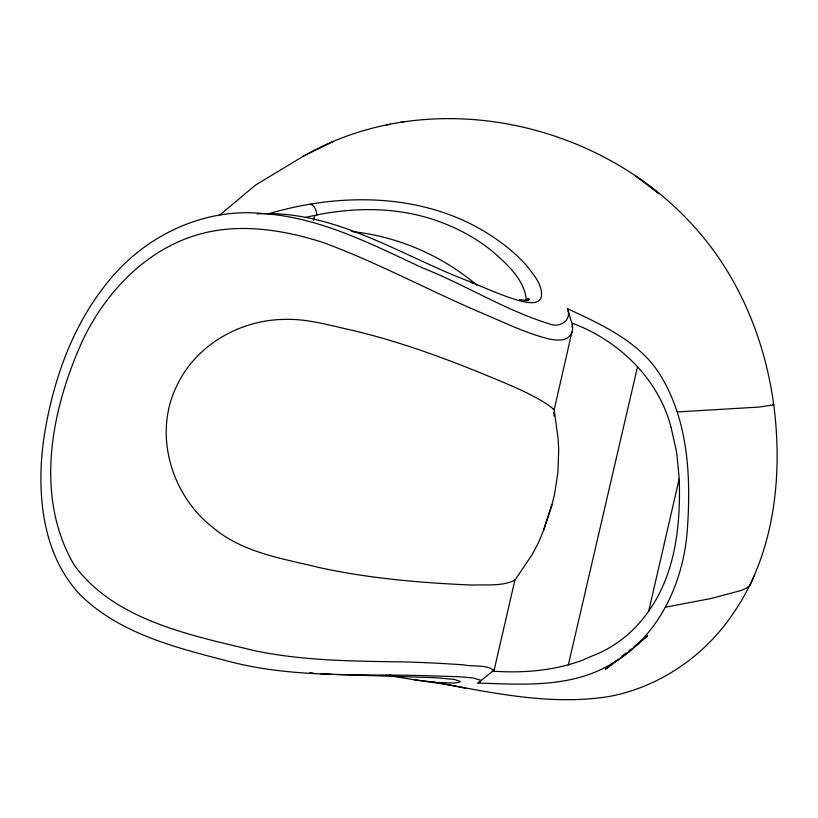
<?xml version="1.0" encoding="UTF-8"?>
<svg xmlns="http://www.w3.org/2000/svg" width="818" height="818" viewBox="0 0 818 818"><rect width="100%" height="100%" fill="white"/><g stroke="black" fill="none" stroke-linecap="round" stroke-linejoin="round"><path stroke-width="1.23" d="M526.414 300.687C524.706 279.541 506.894 263.999 491.884 250.881C475.299 237.568 456.26 227.424 436.178 220.492C394.092 205.911 348.202 207.107 305.349 217.496M572.825 323.396C618.664 340.564 658.521 378.642 671.016 427.231M313.693 220.216L314.674 215.431M581.721 660.463C553.582 670.862 522.538 673.275 492.753 671.149L477.906 683.04C521.393 684.472 568.53 687.928 607.989 665.903C658.326 639.032 684.349 581.915 687.529 526.884C690.852 476.792 688.214 423.468 662.6 378.949C642.549 342.957 603.163 325.4 567.508 308.662L572.549 325.544L572.6 329.02L554.154 409.89L558.101 438.315L558.714 449.972L557.917 472.293L554.604 494.092L551.894 504.951L543.51 530.514L538.183 543.234L532.058 554.768L514.87 580.207C502.109 586.506 486.015 584.451 472.058 585.075C420.8 582.835 369.388 578.541 319.184 567.549C282.639 558.479 242.905 552.876 213.099 527.682C171.31 495.473 152.935 434.143 176.811 385.83C195.676 345.216 239.797 319.981 283.958 319.419C305.503 318.57 326.372 324.46 347.169 329.153C396.873 340.411 444.808 358.018 491.782 377.527C507.037 383.816 522.324 390.166 536.812 398.09C541.649 400.779 546.424 403.611 550.831 406.965C551.516 407.303 555.759 411.168 553.07 409.112M571.986 326.985L572.845 323.253M492.681 671.21L494.041 670.535L514.87 580.207L514.154 580.054M568.305 664.983L637.59 366.495M593.04 655.658C615.586 646.926 635.034 630.923 648.725 611.066L679.226 478.663L676.711 452.753L671.169 427.732M543.51 530.514L551.894 504.951M572.089 331.985C568.612 342.364 555.207 340.503 546.945 338.458C525.677 332.834 505.728 323.274 485.585 314.623C431.066 291.729 379.031 263.12 323.509 242.639M437.241 682.672C493.581 693.143 551.138 705.607 608.531 696.599C657.478 687.56 701.323 658.357 730.055 617.927L732.038 615.167C770.045 561.168 780.72 492.835 776.108 428.162C770.883 353.632 743.112 279.449 691.926 224.224C596.486 119.868 428.581 84.632 303.713 156.003L255.564 185.062L219.009 215.676M527.068 300.4L528.019 298.294L526.71 300.247M665.382 607.212L710.862 598.541L741.128 590.484L746.701 588.07L749.922 585.657L754.738 574.952M494.041 670.535C486.761 664.318 472.835 666.895 463.387 664.84C443.653 663.459 423.888 662.447 404.112 661.926C354.542 661.159 304.552 660.975 255.778 650.954C191.913 635.453 114.949 620.944 74.172 565.013C33.61 495.596 51.575 407.783 83.467 338.713C105.737 293.11 143.324 252.731 192.363 236.412C235.001 222.015 281.504 229.132 323.396 242.598M648.735 611.046C675.832 572.886 680.699 524.185 679.226 478.663M616.251 660.699L605.453 669.267L628.469 652.191L647.672 635.801L633.93 646.701M622.14 656.036L626.067 652.928M629.011 650.586L630.975 649.032M527.896 300.37L529.563 299.143L524.87 300.584M333.09 141.575L303.713 156.003M582.641 660.054L592.283 655.954M477.906 683.04L480.534 681.803L480.616 680.259L473.141 677.938L458.775 676.701L431.771 675.872C365.176 673.47 297.466 678.684 232.179 662.222C178.569 648.275 120.522 634.727 79.888 594.481M267.66 214.05C341.699 191.852 427.241 192.68 493.172 237.026C505.534 245.277 517.15 254.807 526.935 266.044C533.878 275.032 543.581 285.717 541.107 297.916C537.273 305.267 526.864 302.343 520.432 300.963C502.906 296.136 486.352 288.447 469.583 281.556C400.554 255.441 333.908 209.469 257.21 213.876M400.288 122.506L403.744 121.79M386.495 125.042L389.941 124.326M471.291 282.558L474.215 283.509M677.243 411.945L759.002 407.067L773.848 404.9L772.765 404.204M386.525 675.198L414.624 679.86L437.241 682.509L453.55 683.05L459.01 682.335L460.34 681.425L454.184 679.38L435.176 677.703L335.554 674.472M332.006 674.308L320.329 673.633M392.466 675.965L389.818 674.789M309.756 672.825L313.284 673.122M519.512 299.674L528.755 300.584M351.801 231.535C397.487 236.341 442.017 255.441 476.955 285.277M414.624 679.86L446.055 684.369L465.616 688.194M310.554 204.275C315.073 205.379 316.423 210.942 316.863 214.981M432.313 681.711L434.777 682.192M635.923 176.269L658.981 193.6L649.226 185.819M79.346 593.909C41.657 553.173 36.452 492.058 43.712 439.092C52.148 383.969 70.645 329.01 105.604 284.848C142.189 237.138 202.465 207.21 263.038 213.57C319.961 217.383 371.341 244.071 422.057 267.69C465.186 284.674 504.972 310.124 549.318 323.867C559.481 328.274 572.273 320.615 567.508 308.662M553.622 412.589L554.123 416.096"/></g></svg>
